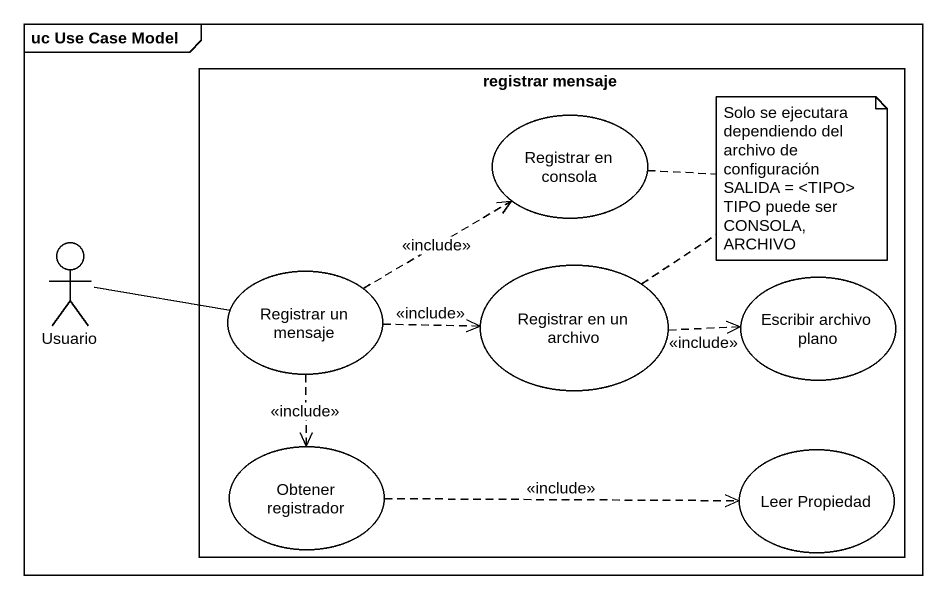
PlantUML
@startuml
mainframe uc Use Case Model
rectangle "registrar mensaje" as registrar_mensaje {
  usecase "Registrar en consola" as Registrar_en_consola
  usecase "Registrar en un archivo" as Registrar_en_un_archivo
  usecase "Registrar un mensaje" as Registrar_un_mensaje
  usecase "Escribir archivo plano" as Escribir_archivo_plano
  usecase "Obtener registrador" as Obtener_registrador
  usecase "Leer Propiedad" as Leer_Propiedad
}
actor Usuario
Usuario -right- Registrar_un_mensaje
Registrar_en_un_archivo .right.> Escribir_archivo_plano : <<include>>
Registrar_un_mensaje .right.> Registrar_en_consola : <<include>>
Registrar_un_mensaje .right.> Registrar_en_un_archivo : <<include>>
Registrar_un_mensaje ..> Obtener_registrador : <<include>>
Obtener_registrador .right.> Leer_Propiedad : <<include>>
note as N1
  Solo se ejecutara dependiendo del archivo de configuración
  SALIDA = <TIPO>
  TIPO puede ser CONSOLA, ARCHIVO
end note
N1 .. Registrar_en_consola
N1 .. Registrar_en_un_archivo
@enduml
